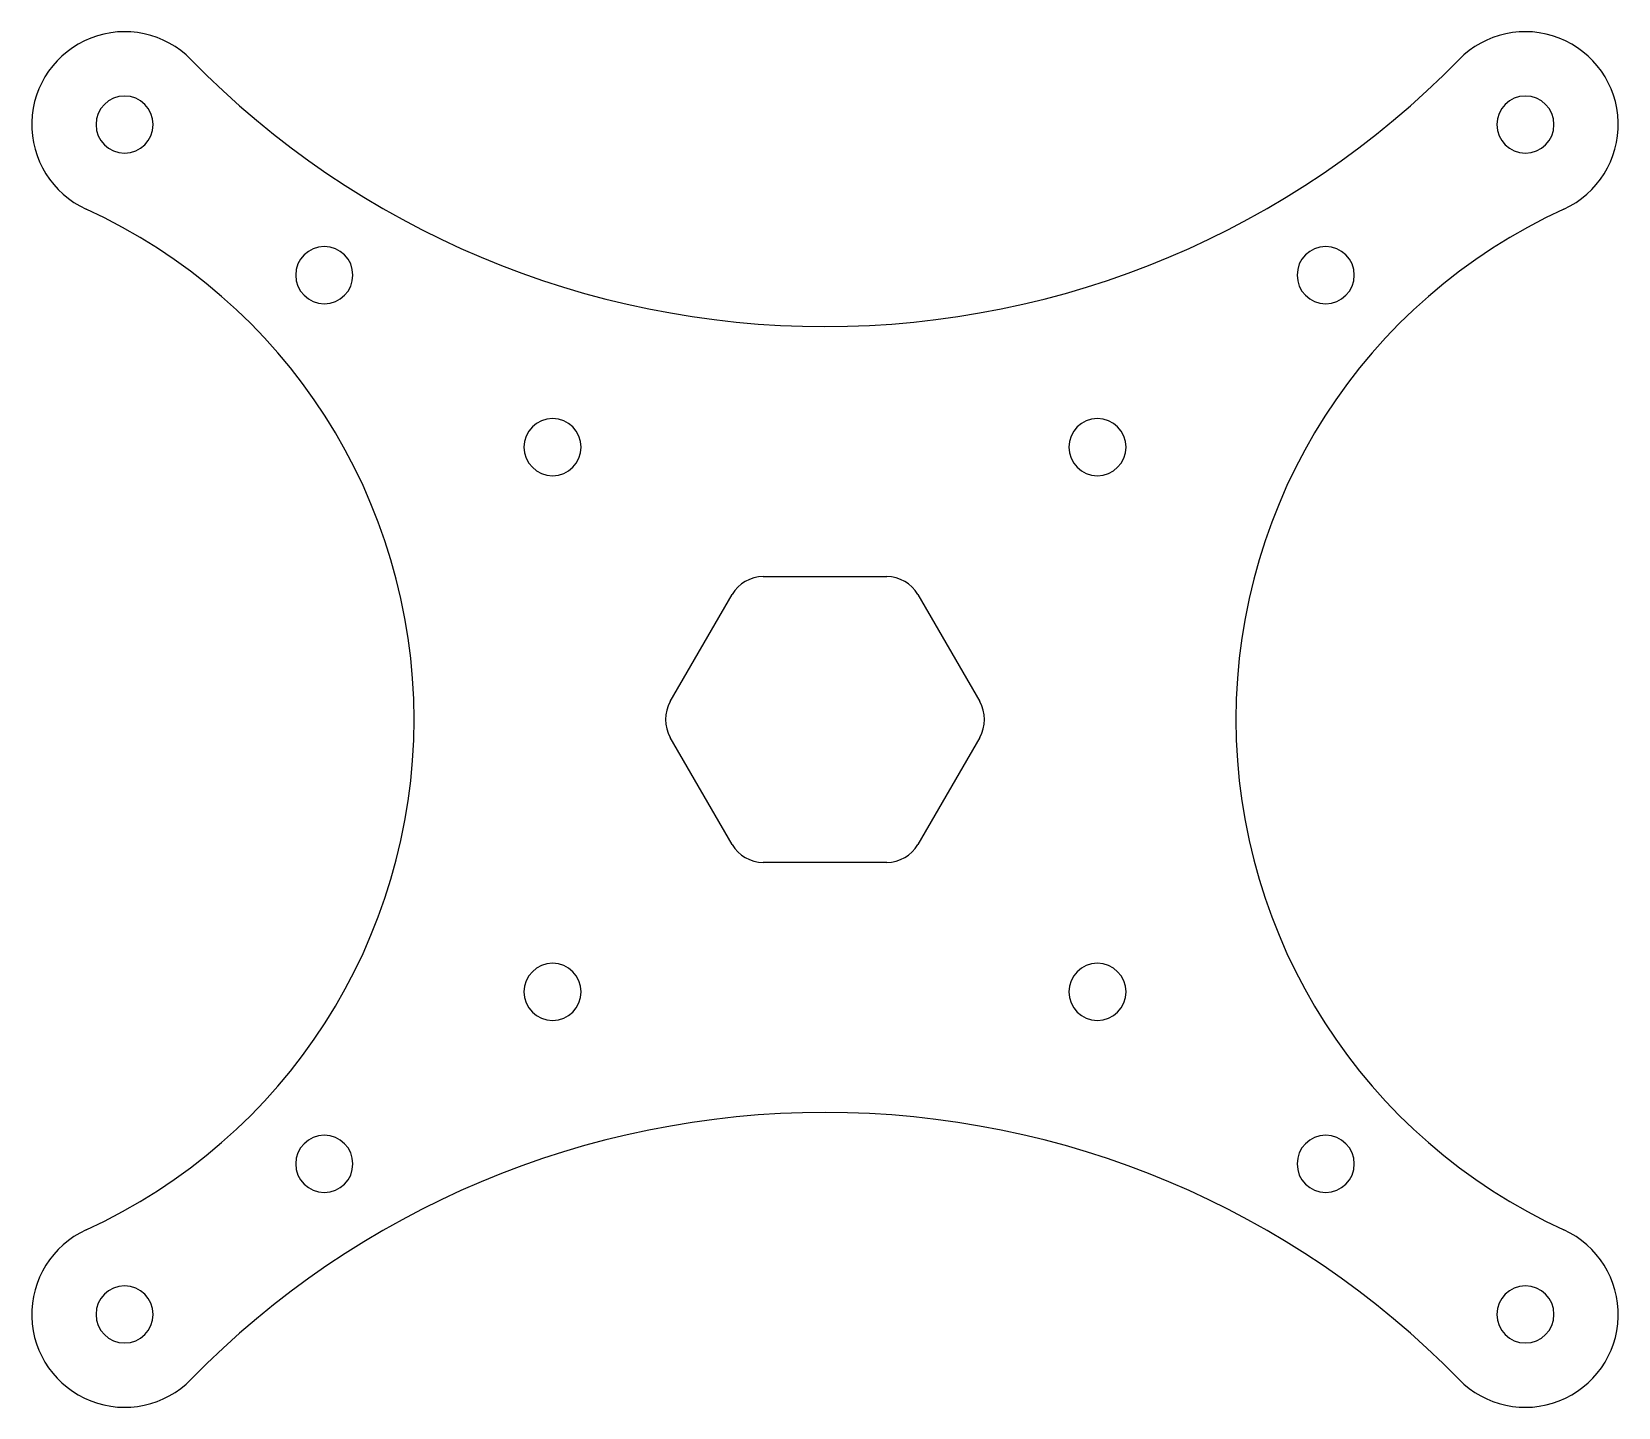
# Model space of a CAD drawing. Header units: millimetres. Extents: x -44.4 to 44.4, y -38.5 to 38.5.
import ezdxf

# ---------------------------------------------------------------- set-up
doc = ezdxf.new("R2010")
doc.units = ezdxf.units.MM
doc.layers.add('CUT', color=7, linetype='Continuous')

msp = doc.modelspace()

# ---------------------------------------------------------------- linework, layer by layer
at = {"layer": 'CUT'}
for p, q in [((-3.464, 8), (3.464, 8)), ((-8.66, 1), (-5.196, 7)), ((5.196, 7), (8.66, 1)), ((-5.196, -7), (-8.66, -1)), ((8.66, -1), (5.196, -7)), ((3.464, -8), (-3.464, -8))]:
    msp.add_line(p, q, dxfattribs=at)
for centre, radius, start, end in [((-39.206, 33.308), 5.2, 44.33293, 245.45647), ((39.206, 33.308), 5.2, -65.45647, 135.66707), ((0, 71.612), 49.612, -135.66707, -44.33293), ((-39.206, 33.308), 1.6, 0, 180), ((39.206, 33.308), 1.6, 0, 180), ((-39.206, 33.308), 1.6, 180, 360), ((39.206, 33.308), 1.6, 180, 360), ((-54.416, 0), 31.416, -65.45647, 65.45647), ((54.416, 0), 31.416, -245.45647, -114.54353), ((-28.027, 24.881), 1.6, 0, 180), ((28.027, 24.881), 1.6, 0, 180), ((-28.027, 24.881), 1.6, 180, 360), ((28.027, 24.881), 1.6, 180, 360), ((-15.25, 15.25), 1.6, 0, 180), ((15.25, 15.25), 1.6, 0, 180), ((-15.25, 15.25), 1.6, 180, 360), ((15.25, 15.25), 1.6, 180, 360), ((-3.464, 6), 2, 90, 150), ((3.464, 6), 2, 30, 90), ((-6.928, 0), 2, 150, 210), ((6.928, 0), 2, -30, 30), ((-3.464, -6), 2, -150, -90), ((3.464, -6), 2, -90, -30), ((-15.25, -15.25), 1.6, 0, 180), ((15.25, -15.25), 1.6, 0, 180), ((-15.25, -15.25), 1.6, 180, 360), ((15.25, -15.25), 1.6, 180, 360), ((0, -71.612), 49.612, 44.33293, 135.66707), ((-28.027, -24.881), 1.6, 0, 180), ((28.027, -24.881), 1.6, 0, 180), ((-28.027, -24.881), 1.6, 180, 360), ((28.027, -24.881), 1.6, 180, 360), ((-39.206, -33.308), 5.2, 114.54353, 315.66707), ((39.206, -33.308), 5.2, -135.66707, 65.45647), ((-39.206, -33.308), 1.6, 0, 180), ((39.206, -33.308), 1.6, 0, 180), ((-39.206, -33.308), 1.6, 180, 360), ((39.206, -33.308), 1.6, 180, 360)]:
    msp.add_arc(centre, radius, start, end, dxfattribs=at)

doc.saveas('drawing.dxf')
